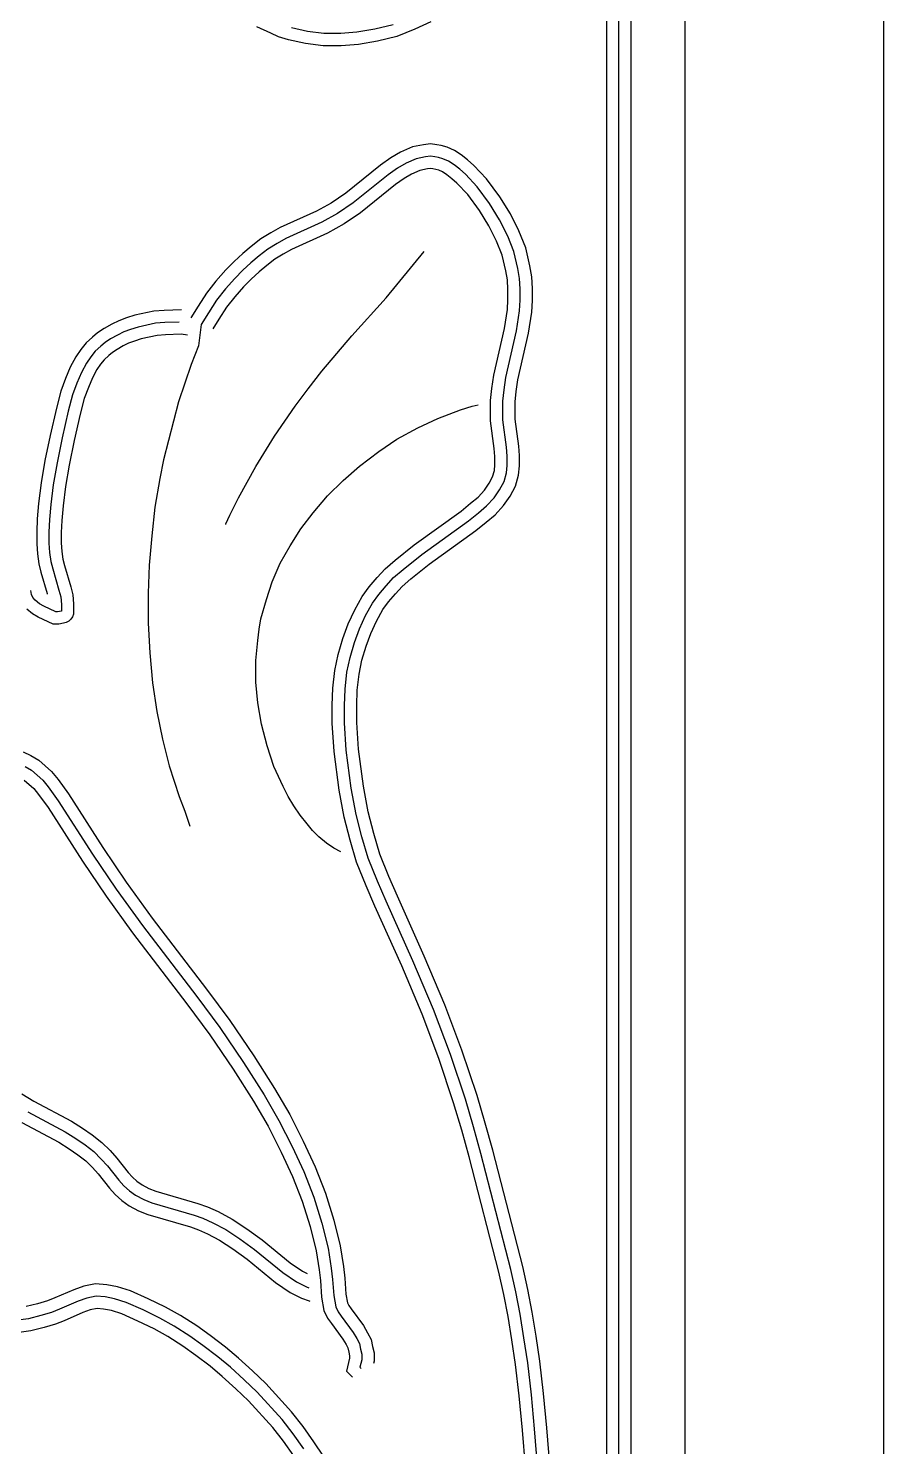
# Model space of a CAD drawing. Header units: millimetres. Extents: x 0 to 915, y 0 to 2130.
# Drawn here: x 618 to 757.6, y 1368.1 to 1599.5 of the extents above; entities that cross this region are included whole.
import ezdxf

# ---------------------------------------------------------------- set-up
doc = ezdxf.new("R2010")
doc.units = ezdxf.units.MM
doc.layers.add('ENGRAVE', color=5, linetype='CONTINUOUS')

msp = doc.modelspace()

# ---------------------------------------------------------------- linework, layer by layer
at = {"layer": 'ENGRAVE'}
msp.add_lwpolyline([(157.575, 1895.075), (757.575, 1895.075), (757.575, 235.075), (157.575, 235.075)], close=True, dxfattribs=at)
for points in [[(190.006, 1859.98), (725.144, 1859.98), (725.144, 754.361, -0.2196524), (190.006, 754.361)], [(198.806, 1850.55), (716.344, 1850.55), (716.344, 759.828, -0.2149113), (198.806, 759.828)], [(200.806, 1848.55), (714.344, 1848.55), (714.344, 761.122, -0.2138353), (200.806, 761.122)], [(202.806, 1846.55), (712.344, 1846.55), (712.344, 762.419, -0.2127538), (202.806, 762.419)]]:
    msp.add_lwpolyline(points, format="xyb", close=True, dxfattribs=at)
for points in [[(683.688, 1600.614), (681.081, 1599.42), (678.156, 1598.228), (674.997, 1597.465), (671.89, 1596.93), (669.076, 1596.713), (666.138, 1596.713), (663.268, 1597.044), (660.465, 1597.691), (658.849, 1598.153), (657.579, 1598.73), (655.297, 1599.817)], [(677.541, 1600.137), (674.592, 1599.425), (671.643, 1598.917), (668.999, 1598.713), (666.253, 1598.713), (663.609, 1599.018), (660.965, 1599.628)], [(703.129, 1365.165), (702.618, 1371.193), (702.107, 1376.819), (701.49, 1382.063), (700.874, 1386.17), (700.257, 1390.077), (699.533, 1393.799), (698.706, 1397.519), (693.812, 1416.486), (692.582, 1420.892), (691.246, 1425.415), (688.783, 1432.804), (686.009, 1440.2), (682.629, 1448.19), (678.251, 1457.963), (676.842, 1461.185), (675.364, 1464.83), (674.387, 1468.153), (673.495, 1471.719), (672.703, 1475.878), (671.905, 1481.962), (671.609, 1486.307), (671.609, 1489.048), (671.706, 1491.581), (671.993, 1494.161), (672.466, 1496.432), (673.138, 1498.735), (673.896, 1500.821), (674.847, 1502.817), (675.881, 1504.697), (676.778, 1505.953), (677.917, 1507.282), (679.037, 1508.495), (680.448, 1509.718), (683.429, 1512.103), (691.062, 1517.599), (692.75, 1518.97), (694.181, 1520.181), (695.58, 1521.697), (696.639, 1523.226), (697.506, 1524.837), (698.026, 1526.657), (698.151, 1528.155), (698.151, 1529.835), (698.04, 1531.394), (697.439, 1535.798), (697.439, 1538.602), (697.626, 1540.285), (697.915, 1542.208), (699.642, 1549.829), (700.176, 1553.245), (700.287, 1555.129), (700.287, 1557.077), (700.174, 1558.991), (699.84, 1560.775), (699.187, 1563.712), (698.079, 1566.482), (696.68, 1569.28), (694.962, 1572.072), (692.804, 1574.985), (690.73, 1577.169), (689.702, 1578.082), (688.677, 1578.879), (687.56, 1579.624), (686.361, 1580.157), (685.405, 1580.43), (684.661, 1580.554), (683.66, 1580.697), (682.509, 1580.553), (680.7, 1580.191), (678.777, 1579.35), (677.162, 1578.427), (675.509, 1577.215), (669.842, 1572.661), (667.437, 1571.026), (665.048, 1569.688), (659.142, 1567.041), (657.615, 1566.168), (655.964, 1565.177), (654.413, 1563.958), (653.03, 1562.788), (651.647, 1561.512), (650.252, 1560.117), (648.645, 1558.295), (647.131, 1556.349), (645.755, 1554.233), (644.528, 1552.29)], [(701.134, 1365.018), (700.626, 1371.018), (700.117, 1376.611), (699.507, 1381.798), (698.897, 1385.866), (698.287, 1389.73), (697.575, 1393.391), (696.761, 1397.052), (691.88, 1415.967), (690.66, 1420.34), (689.338, 1424.815), (686.897, 1432.137), (684.151, 1439.459), (680.795, 1447.391), (676.422, 1457.154), (674.999, 1460.408), (673.473, 1464.171), (672.456, 1467.628), (671.541, 1471.289), (670.728, 1475.561), (669.914, 1481.764), (669.609, 1486.239), (669.609, 1489.086), (669.711, 1491.73), (670.016, 1494.476), (670.524, 1496.917), (671.236, 1499.357), (672.05, 1501.595), (673.067, 1503.73), (674.185, 1505.764), (675.202, 1507.188), (676.422, 1508.611), (677.643, 1509.933), (679.168, 1511.256), (682.219, 1513.696), (689.846, 1519.188), (691.473, 1520.51), (692.795, 1521.628), (694.016, 1522.95), (694.931, 1524.272), (695.643, 1525.595), (696.05, 1527.018), (696.151, 1528.239), (696.151, 1529.764), (696.05, 1531.188), (695.439, 1535.662), (695.439, 1538.713), (695.643, 1540.544), (695.948, 1542.578), (697.677, 1550.205), (698.185, 1553.459), (698.287, 1555.188), (698.287, 1557.018), (698.185, 1558.747), (697.88, 1560.374), (697.27, 1563.12), (696.253, 1565.662), (694.931, 1568.306), (693.304, 1570.95), (691.27, 1573.696), (689.338, 1575.73), (688.422, 1576.544), (687.507, 1577.256), (686.592, 1577.866), (685.677, 1578.272), (684.965, 1578.476), (684.355, 1578.578), (683.643, 1578.679), (682.829, 1578.578), (681.304, 1578.272), (679.677, 1577.561), (678.253, 1576.747), (676.728, 1575.628), (671.033, 1571.052), (668.49, 1569.323), (665.948, 1567.9), (660.05, 1565.256), (658.626, 1564.442), (657.1, 1563.527), (655.677, 1562.408), (654.355, 1561.289), (653.033, 1560.069), (651.711, 1558.747), (650.185, 1557.018), (648.761, 1555.188), (647.439, 1553.154), (646.219, 1551.222), (645.812, 1547.764), (644.592, 1544.713), (642.558, 1538.611), (640.117, 1529.154), (639.507, 1526.103), (638.694, 1521.425), (638.185, 1516.747), (637.778, 1511.967), (637.575, 1507.391), (637.575, 1502.51), (637.88, 1497.628), (638.287, 1492.747), (638.999, 1488.069), (639.914, 1483.595), (641.033, 1479.222), (642.66, 1474.239), (643.575, 1471.798), (644.389, 1469.357)], [(699.14, 1364.871), (698.634, 1370.843), (698.128, 1376.404), (697.525, 1381.533), (696.92, 1385.561), (696.317, 1389.383), (695.617, 1392.983), (694.816, 1396.585), (689.948, 1415.449), (688.737, 1419.788), (687.429, 1424.215), (685.011, 1431.469), (682.293, 1438.718), (678.962, 1446.593), (674.594, 1456.344), (673.155, 1459.631), (671.583, 1463.511), (670.526, 1467.103), (669.587, 1470.859), (668.752, 1475.243), (667.923, 1481.566), (667.609, 1486.17), (667.609, 1489.124), (667.715, 1491.879), (668.038, 1494.791), (668.582, 1497.401), (669.334, 1499.98), (670.203, 1502.368), (671.286, 1504.643), (672.489, 1506.831), (673.626, 1508.422), (674.928, 1509.941), (676.249, 1511.372), (677.888, 1512.793), (681.009, 1515.29), (688.63, 1520.777), (690.197, 1522.049), (691.409, 1523.076), (692.451, 1524.204), (693.223, 1525.319), (693.779, 1526.352), (694.073, 1527.379), (694.151, 1528.322), (694.151, 1529.693), (694.059, 1530.981), (693.439, 1535.527), (693.439, 1538.824), (693.659, 1540.803), (693.981, 1542.947), (695.711, 1550.581), (696.194, 1553.673), (696.287, 1555.247), (696.287, 1556.959), (696.196, 1558.503), (695.92, 1559.973), (695.353, 1562.528), (694.427, 1564.842), (693.181, 1567.333), (691.646, 1569.829), (689.736, 1572.407), (687.946, 1574.291), (687.143, 1575.005), (686.337, 1575.632), (685.624, 1576.107), (684.992, 1576.388), (684.524, 1576.522), (684.049, 1576.601), (683.625, 1576.661), (683.15, 1576.602), (681.908, 1576.354), (680.576, 1575.771), (679.344, 1575.067), (677.946, 1574.042), (672.223, 1569.443), (669.543, 1567.621), (666.847, 1566.111), (660.957, 1563.471), (659.637, 1562.716), (658.237, 1561.876), (656.941, 1560.858), (655.68, 1559.791), (654.419, 1558.627), (653.169, 1557.377), (651.726, 1555.741), (650.392, 1554.027), (649.123, 1552.075), (648.14, 1550.518)], [(650.287, 1518.578), (650.287, 1518.679), (650.897, 1520.103), (652.321, 1522.95), (655.168, 1528.035), (658.219, 1533.018), (661.575, 1537.9), (663.711, 1540.747), (665.948, 1543.595), (670.829, 1549.391), (676.422, 1555.595), (682.626, 1563.12)], [(643.02, 1553.628), (640.217, 1553.524), (638.518, 1553.411), (635.421, 1552.747), (634.069, 1552.297), (632.817, 1551.842), (631.666, 1551.266), (630.438, 1550.596), (629.348, 1549.87), (628.531, 1549.169), (627.465, 1548.222), (626.609, 1547.122), (625.799, 1545.964), (624.882, 1544.245), (624.118, 1542.389), (623.362, 1540.337), (622.618, 1537.573), (621.586, 1533.136), (620.761, 1529.011), (620.138, 1525.379), (619.721, 1522.039), (619.511, 1519.524), (619.406, 1517.407), (619.406, 1515.46), (619.517, 1513.793), (619.745, 1512.193), (620.085, 1510.832), (621.108, 1507.354), (621.141, 1507.234)], [(642.656, 1551.613), (640.321, 1551.527), (638.795, 1551.425), (635.948, 1550.815), (634.728, 1550.408), (633.609, 1550.001), (632.592, 1549.493), (631.473, 1548.883), (630.558, 1548.272), (629.846, 1547.662), (628.931, 1546.849), (628.219, 1545.933), (627.507, 1544.917), (626.694, 1543.391), (625.982, 1541.662), (625.27, 1539.73), (624.558, 1537.086), (623.541, 1532.713), (622.728, 1528.645), (622.117, 1525.086), (621.711, 1521.832), (621.507, 1519.391), (621.406, 1517.357), (621.406, 1515.527), (621.507, 1514.001), (621.711, 1512.578), (622.016, 1511.357), (623.033, 1507.9), (623.338, 1506.781), (623.439, 1505.561), (623.439, 1504.442), (622.829, 1504.34), (622.524, 1504.34), (620.592, 1505.256), (619.88, 1505.662), (619.168, 1506.272), (618.761, 1506.679), (618.558, 1507.188), (618.507, 1507.493), (618.456, 1507.798)], [(644.012, 1549.49), (642.975, 1549.624), (640.424, 1549.529), (639.073, 1549.439), (636.475, 1548.882), (635.386, 1548.519), (634.4, 1548.161), (633.518, 1547.72), (632.509, 1547.169), (631.768, 1546.675), (631.161, 1546.156), (630.397, 1545.476), (629.829, 1544.745), (629.215, 1543.869), (628.505, 1542.538), (627.845, 1540.936), (627.178, 1539.123), (626.498, 1536.599), (625.496, 1532.29), (624.694, 1528.28), (624.096, 1524.793), (623.7, 1521.625), (623.503, 1519.258), (623.406, 1517.307), (623.406, 1515.593), (623.498, 1514.21), (623.676, 1512.963), (623.946, 1511.882), (624.957, 1508.445), (625.316, 1507.13), (625.439, 1505.644), (625.439, 1504.442), (625.385, 1503.978), (625.224, 1503.539), (624.965, 1503.149), (624.624, 1502.83), (624.217, 1502.599), (623.768, 1502.469), (622.995, 1502.34), (622.074, 1502.34), (619.666, 1503.481), (618.723, 1504.02), (617.808, 1504.804)], [(669.016, 1465.186), (667.88, 1465.798), (666.66, 1466.611), (665.439, 1467.628), (664.422, 1468.645), (663.507, 1469.764), (662.389, 1471.188), (661.372, 1472.713), (660.456, 1474.239), (659.643, 1475.866), (658.117, 1479.12), (656.999, 1482.476), (656.083, 1486.035), (655.473, 1489.493), (655.168, 1492.849), (655.168, 1496.408), (655.473, 1499.662), (655.677, 1501.493), (655.982, 1503.222), (656.897, 1506.374), (657.812, 1509.222), (659.134, 1512.272), (660.761, 1515.12), (662.49, 1517.866), (664.524, 1520.51), (666.863, 1523.256), (669.406, 1525.798), (672.05, 1528.137), (675.202, 1530.476), (678.151, 1532.51), (681.609, 1534.34), (684.863, 1535.866), (688.524, 1537.289), (690.456, 1537.9), (691.449, 1538.12)], [(617.188, 1481.477), (618.472, 1480.894), (619.747, 1480.129), (621.836, 1478.272), (622.888, 1476.986), (624.584, 1474.655), (630.194, 1465.881), (634.026, 1460.234), (638.265, 1454.381), (647.106, 1442.796), (650.902, 1437.667), (654.807, 1431.912), (658.198, 1426.568), (660.69, 1422.311), (662.864, 1417.962), (664.836, 1413.812), (666.515, 1409.509), (667.875, 1405.116), (668.927, 1400.907), (669.456, 1397.52), (669.668, 1395.612), (669.867, 1393.023), (670.109, 1391.576), (670.311, 1391.172), (670.722, 1390.596), (672.701, 1387.888), (673.397, 1386.727), (673.949, 1385.625), (674.2, 1384.495), (674.456, 1383.468), (674.456, 1382.06), (674.358, 1381.708)], [(617.541, 1479.12), (618.558, 1478.51), (620.389, 1476.883), (621.304, 1475.764), (622.931, 1473.527), (628.524, 1464.781), (632.389, 1459.086), (636.66, 1453.188), (645.507, 1441.595), (649.27, 1436.51), (653.134, 1430.815), (656.49, 1425.527), (658.931, 1421.357), (661.067, 1417.086), (662.999, 1413.018), (664.626, 1408.849), (665.948, 1404.578), (666.965, 1400.51), (667.473, 1397.256), (667.677, 1395.425), (667.88, 1392.781), (668.185, 1390.95), (668.592, 1390.137), (669.1, 1389.425), (671.033, 1386.781), (671.643, 1385.764), (672.05, 1384.95), (672.253, 1384.035), (672.456, 1383.222), (672.456, 1382.306), (672.151, 1381.086), (672.355, 1380.883)], [(617.369, 1476.891), (618.941, 1475.493), (619.72, 1474.542), (621.278, 1472.399), (626.854, 1463.68), (630.751, 1457.938), (635.055, 1451.994), (643.908, 1440.393), (647.638, 1435.353), (651.462, 1429.717), (654.782, 1424.485), (657.172, 1420.404), (659.269, 1416.21), (661.162, 1412.225), (662.737, 1408.189), (664.021, 1404.039), (665.003, 1400.112), (665.49, 1396.991), (665.685, 1395.238), (665.893, 1392.539), (666.262, 1390.325), (666.873, 1389.102), (667.479, 1388.254), (669.364, 1385.674), (669.888, 1384.801), (670.151, 1384.276), (670.306, 1383.576), (670.456, 1382.975), (670.456, 1382.553), (669.936, 1380.473), (670.94, 1379.468)], [(616.974, 1425.698), (618.934, 1424.522), (625.065, 1421.252), (626.876, 1420.08), (628.478, 1419.012), (630.057, 1417.771), (631.396, 1416.433), (632.494, 1415.224), (634.332, 1412.876), (635.026, 1412.096), (635.766, 1411.438), (636.592, 1410.859), (637.7, 1410.263), (638.827, 1409.829), (645.719, 1407.802), (647.262, 1407.251), (649.017, 1406.483), (651.318, 1405.278), (653.666, 1403.678), (656.18, 1401.897), (660.742, 1398.146), (662.794, 1396.747), (663.558, 1396.365)], [(616.962, 1421.04), (623.034, 1417.802), (624.68, 1416.736), (626.13, 1415.77), (627.398, 1414.774), (628.5, 1413.672), (629.435, 1412.643), (631.259, 1410.313), (632.192, 1409.263), (633.282, 1408.294), (634.49, 1407.448), (636.027, 1406.621), (637.543, 1406.038), (644.481, 1403.997), (645.786, 1403.531), (647.285, 1402.875), (649.256, 1401.843), (651.383, 1400.393), (653.75, 1398.716), (658.34, 1394.942), (660.763, 1393.29), (662.619, 1392.362), (663.866, 1391.917), (663.986, 1391.874)], [(617.948, 1422.781), (624.05, 1419.527), (625.778, 1418.408), (627.304, 1417.391), (628.728, 1416.272), (629.948, 1415.052), (630.965, 1413.933), (632.795, 1411.595), (633.609, 1410.679), (634.524, 1409.866), (635.541, 1409.154), (636.863, 1408.442), (638.185, 1407.933), (645.1, 1405.9), (646.524, 1405.391), (648.151, 1404.679), (650.287, 1403.561), (652.524, 1402.035), (654.965, 1400.306), (659.541, 1396.544), (661.778, 1395.018), (663.406, 1394.205), (663.779, 1394.071)], [(666.209, 1366.605), (664.641, 1368.905), (662.874, 1371.4), (660.969, 1373.834), (656.803, 1378.417), (654.599, 1380.516), (652.319, 1382.588), (650.214, 1384.378), (647.706, 1386.259), (645.51, 1387.828), (642.878, 1389.512), (640.434, 1390.893), (637.602, 1392.257), (634.725, 1393.536), (632.582, 1394.212), (630.826, 1394.563), (629.007, 1394.693), (627.074, 1394.307), (625.45, 1393.727), (622.377, 1392.395), (621.17, 1391.931), (619.559, 1391.457), (617.665, 1390.984)], [(662.999, 1367.764), (661.27, 1370.205), (659.439, 1372.544), (655.372, 1377.018), (653.236, 1379.052), (650.999, 1381.086), (648.965, 1382.815), (646.524, 1384.645), (644.389, 1386.171), (641.846, 1387.798), (639.507, 1389.12), (636.761, 1390.442), (634.016, 1391.662), (632.083, 1392.272), (630.558, 1392.578), (629.134, 1392.679), (627.609, 1392.374), (626.185, 1391.866), (623.134, 1390.544), (621.812, 1390.035), (620.083, 1389.527), (618.05, 1389.018), (615.914, 1388.713)], [(661.356, 1366.623), (659.665, 1369.01), (657.91, 1371.253), (653.94, 1375.62), (651.874, 1377.588), (649.678, 1379.584), (647.716, 1381.251), (645.343, 1383.031), (643.268, 1384.514), (640.814, 1386.084), (638.58, 1387.346), (635.921, 1388.627), (633.306, 1389.789), (631.585, 1390.333), (630.29, 1390.592), (629.261, 1390.665), (628.144, 1390.442), (626.92, 1390.004), (623.891, 1388.692), (622.454, 1388.139), (620.608, 1387.596), (618.435, 1387.053), (616.155, 1386.727)]]:
    msp.add_lwpolyline(points, dxfattribs=at)

doc.saveas('drawing.dxf')
